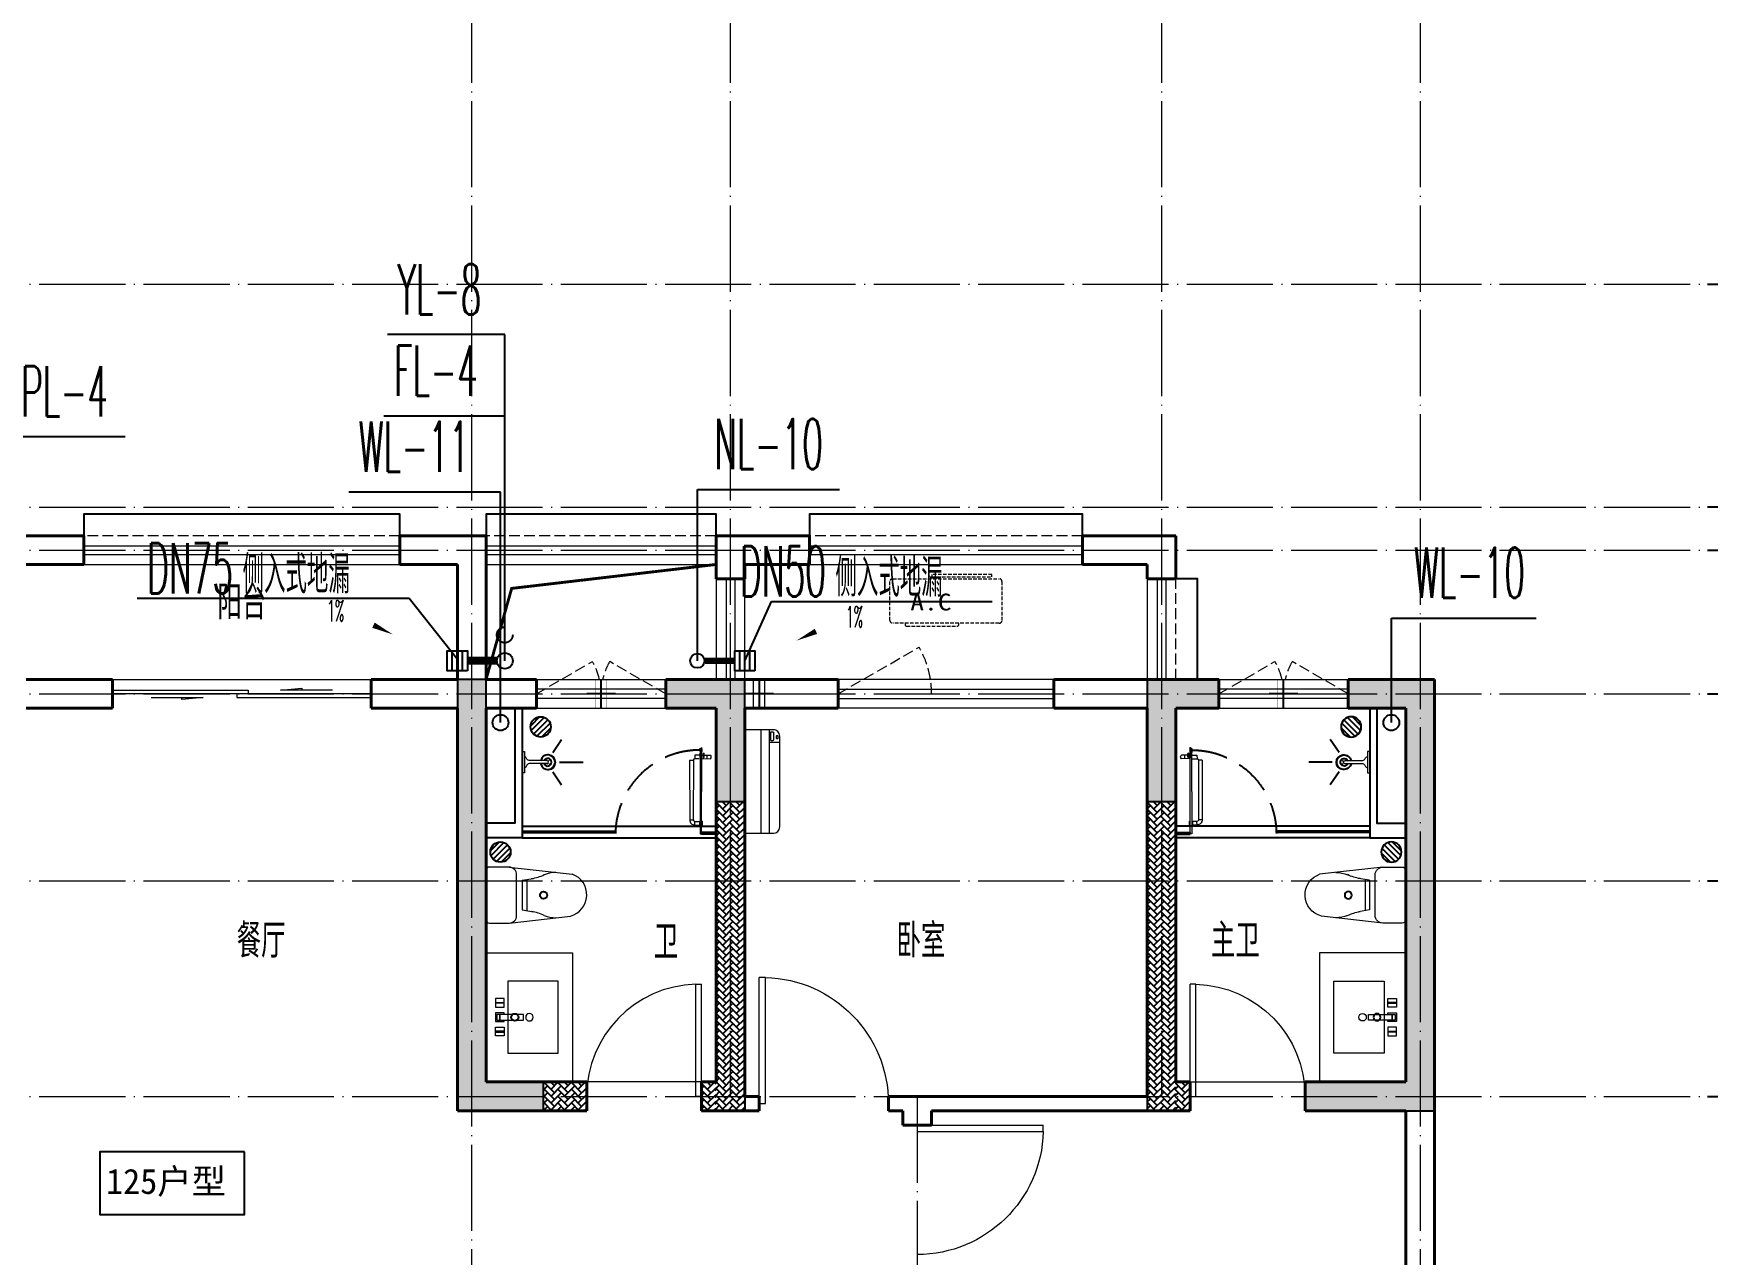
# Model space of a CAD drawing. Extents: x 27938 to 650306, y -92720 to 1524912.
# Drawn here: x 317267 to 328917, y 446832 to 455326 of the extents above; entities that cross this region are included whole.
import ezdxf

# ---------------------------------------------------------------- set-up
doc = ezdxf.new("R2010")
doc.units = 0
doc.header["$LTSCALE"] = 1000
doc.header["$MEASUREMENT"] = 0
doc.linetypes.add('DASH', pattern=[0.35, 0.25, -0.1])
doc.linetypes.add('DOTE', pattern=[2.42, 2, -0.2, 0.02, -0.2])
for name, color, linetype in [('AXIS', 3, 'Continuous'), ('COLUMN', 9, 'Continuous'), ('DIM_凝结', 3, 'Continuous'), ('DIM_废水', 3, 'Continuous'), ('DIM_污水', 3, 'Continuous'), ('DIM_雨水', 3, 'Continuous'), ('DIM_餐饮排水', 3, 'Continuous'), ('EQUIP_地漏', 7, 'Continuous'), ('EQUIP_污水', 7, 'Continuous'), ('IP-bath&kitchen-JOHNSON', 4, 'Continuous'), ('P-bath&kitchen-JOHNSON', 4, 'Continuous'), ('PIPE-凝结', 150, 'N'), ('PIPE-废水', 31, 'F'), ('PUB_TEXT', 4, 'Continuous'), ('TWT_LEAD', 3, 'Continuous'), ('VPIPE-凝结', 150, 'Continuous'), ('VPIPE-废水', 31, 'Continuous'), ('VPIPE-污水', 2, 'W'), ('VPIPE-雨水', 4, 'DASH'), ('保温', 6, 'Continuous'), ('机电标识类', 1, 'Continuous'), ('看线', 251, 'Continuous')]:
    doc.layers.add(name, color=color, linetype=linetype)
for name, color, linetype, lineweight in [('DOTE', 19, 'DOTE', 9), ('LVTRY', 1, 'Continuous', 13), ('PUB_HATCH', 8, 'Continuous', 9), ('WALL', 9, 'Continuous', 40), ('WINDOW', 8, 'Continuous', 15), ('平面-排水沟', 86, 'Continuous', 15), ('平面-栏杆', 135, 'Continuous', 15), ('平面-看线', 45, 'Continuous', 15), ('平面-空调室内机', 176, 'Continuous', 9), ('平面-空调预留孔', 173, 'Continuous', 15), ('空调', 76, 'Continuous', 13)]:
    doc.layers.add(name, color=color, linetype=linetype, lineweight=lineweight)
doc.styles.add('_TCH_DIM', font='SIMPLEX.shx', dxfattribs={"width": 0.6, "oblique": 10, "bigfont": 'hztxt.shx'})
doc.styles.add('_TCH_DIM_T3', font='SIMPLEX.shx', dxfattribs={"width": 0.494118, "bigfont": 'GBCBIG.shx'})
doc.styles.add('_TWT_SERIAL', font='simplex.shx', dxfattribs={"width": 0.6, "oblique": 10, "height": 3, "bigfont": 'aadri.shx'})
doc.styles.get("Standard").update_dxf_attribs({"font": 'gbenor.shx', "bigfont": 'gbcbig.shx'})
doc.styles.add('黑体', font='simhei.ttf')
doc.linetypes.add('F', pattern='A,3,-0.2,["F",Standard,S=0.25,R=0,X=-0.1,Y=-0.115],-0.2', length=3.4)
doc.linetypes.add('N', pattern='A,3,-0.2,["N",Standard,S=0.25,R=0,X=-0.1,Y=-0.115],-0.2', length=3.4)
doc.linetypes.add('W', pattern='A,3,-0.2,["W",Standard,S=0.25,R=0,X=-0.1,Y=-0.115],-0.2', length=3.4)
doc.dimstyles.new('_TCH_ARCH&&100', dxfattribs={"dimtxt": 297.5, "dimasz": 100, "dimexe": 250, "dimexo": 300, "dimgap": 126.25, "dimtad": 1, "dimdec": 0, "dimzin": 0, "dimdsep": 46, "dimtxsty": '_TCH_DIM_T3', "dimblk": 'ARCHTICK', "dimcen": 0.09, "dimclrt": 4, "dimazin": 2, "dimtfac": 1, "dimtdec": 0, "dimtix": 1, "dimtmove": 2, "dimatfit": 3, "dimfxl": 1, "dimtolj": 1, "dimtzin": 0, "dimarcsym": 0})

# ---------------------------------------------------------------- blocks, each defined once
blk = doc.blocks.new('rrrrrrrrrrrra')
at = {"color": 0}
for p, q in [((253, 484), (-87, 484)), ((-112, 459), (-112, 324)), ((278, 324), (278, 459)), ((-112, 324), (-64, -103)), ((-59, 271), (224, 271)), ((278, 324), (228, -116)), ((-21, 232), (-34, 154)), ((191, 200), (-26, 200)), ((186, 232), (-21, 232)), ((186, 232), (199, 154))]:
    blk.add_line(p, q, dxfattribs=at)
for centre, radius, start, end in [((-87, 459), 25, 90, 180), ((253, 459), 25, 0, 90), ((-59, 324), 53.3, 180, 270), ((224, 324), 53.3, 270, 0), ((-323, 210), 294, 333.5369, 351.4828), ((488, 210), 294, 188.5172, 206.4631), ((149, -3), 224, 158.5202, 180), ((16, -3), 224, 0, 21.4798), ((84, -64), 153, 195.0773, 340.1181)]:
    blk.add_arc(centre, radius, start, end, dxfattribs=at)
blk = doc.blocks.new('A$C1E0F638F')
at = {"color": 0}
for points in [[(500, 435), (500, 85), (0, 85), (0, 435)], [(270, 30), (230, 30), (230, 195), (270, 195)], [(120, 0), (180, 0), (180, 60), (120, 60)], [(147, 55), (153, 55), (153, 5), (147, 5)], [(230, 30), (270, 30), (270, 10), (230, 10)], [(380, 0), (320, 0), (320, 60), (380, 60)], [(353, 55), (347, 55), (347, 5), (353, 5)]]:
    blk.add_lwpolyline(points, close=True, dxfattribs=at)
blk.add_lwpolyline([(270, 60), (280, 60), (280, 0), (220, 0), (220, 60), (230, 60)], dxfattribs=at)
blk.add_circle((250, 236), 26, dxfattribs=at)
blk = doc.blocks.new('135')
blk.add_hatch(color=0).paths.add_polyline_path([(5, 2), (4, -1), (-5, 2), (-4, 5)])
at = {"color": 0}
for p, q in [((-6, 19), (-3, 19)), ((-3, 19), (-6, 19)), ((-6, 3), (5, -2)), ((-6, 3), (-5, 3)), ((-5, 11), (-5, 31)), ((5, 11), (-5, 11)), ((5, 10), (-5, 10)), ((-5, 3), (-4, 6)), ((-4, 6), (5, 2)), ((0, 0), (0, 39)), ((6, 19), (3, 19)), ((3, 19), (6, 19)), ((4, -1), (5, 2)), ((5, 11), (5, 32)), ((4, -1), (6, -2))]:
    blk.add_line(p, q, dxfattribs=at)
for centre, radius, start, end in [((6, 16), 13.5, 151.0147, 204.8403), ((13, 4), 20.5, 163.0924, 182.0012), ((-6, 4), 1, 184.2275, 248.4661), ((-5, 22), 0.5, 335.7643, 151.0147), ((4, 18), 9.42, 155.7643, 171.9773), ((9, 15), 14.6, 166.278, 198.0953), ((14, 4), 19.5, 163.7443, 182.5269), ((-5, 3), 0.5, 181.9385, 247.2597), ((5, 22), 0.5, 29.8425, 204.574), ((-6, 17), 11.7, 10.475, 24.574), ((-6, 15), 12.4, 338.6449, 16.0476), ((29, 7), 24, 172.9439, 199.2318), ((-6, 16), 13.4, 334.9111, 29.8425), ((26, 6), 20.6, 169.1454, 199.9526), ((6, -1), 1.17, 247.4597, 19.9526), ((6, -1), 0.5, 247.4597, 19.2318)]:
    blk.add_arc(centre, radius, start, end, dxfattribs=at)
blk.add_open_spline([(-5, 31), (-4, 31), (-2, 33), (1, 29), (3, 31), (5, 32)], degree=3, knots=[0, 0, 0, 0, 3.066329, 6.218313, 11.124135, 11.124135, 11.124135, 11.124135], dxfattribs=at)
blk = doc.blocks.new('SDFAWERAWER')
at = {"layer": 'LVTRY', "color": 0}
for p, q in [((593941, -1242210), (593784, -1242595)), ((593941, -1242210), (593965, -1242220)), ((593988, -1242191), (593978, -1242214)), ((594007, -1242226), (593978, -1242214)), ((594017, -1242203), (593988, -1242191)), ((594016, -1242220), (594027, -1242193)), ((594026, -1242204), (594018, -1242222)), ((594025, -1242211), (594021, -1242220)), ((594023, -1242211), (594030, -1242194)), ((594025, -1242211), (594031, -1242197)), ((594027, -1242193), (594033, -1242195)), ((594030, -1242194), (594031, -1242197)), ((594032, -1242197), (594033, -1242195)), ((594033, -1242195), (594034, -1242197)), ((594034, -1242198), (594034, -1242197)), ((594047, -1242201), (594036, -1242229)), ((594037, -1242211), (594088, -1242232)), ((594039, -1242230), (594045, -1242214)), ((594042, -1242228), (594051, -1242205)), ((594050, -1242202), (594043, -1242218)), ((594047, -1242201), (594050, -1242202)), ((594050, -1242202), (594051, -1242205)), ((593965, -1242220), (593807, -1242604)), ((594016, -1242220), (594022, -1242223)), ((594018, -1242222), (594021, -1242220)), ((594023, -1242221), (594022, -1242223)), ((594022, -1242223), (594024, -1242222)), ((594024, -1242221), (594024, -1242222)), ((594028, -1242234), (594078, -1242255)), ((594036, -1242229), (594039, -1242230)), ((594039, -1242230), (594042, -1242228)), ((594057, -1242246), (594067, -1242223)), ((593784, -1242595), (593807, -1242604)), ((593803, -1242641), (593813, -1242618)), ((593803, -1242641), (593833, -1242653)), ((593813, -1242618), (593842, -1242630)), ((593842, -1242630), (593833, -1242653)), ((593834, -1242656), (593833, -1242653)), ((593845, -1242629), (593834, -1242656)), ((593836, -1242657), (593834, -1242656)), ((593848, -1242630), (593836, -1242657)), ((593845, -1242629), (593842, -1242630)), ((593848, -1242630), (593845, -1242629)), ((593847, -1242662), (593858, -1242634)), ((593847, -1242662), (593850, -1242663)), ((593850, -1242663), (593861, -1242635)), ((593852, -1242662), (593862, -1242637)), ((593858, -1242634), (593861, -1242635)), ((593861, -1242635), (593862, -1242637))]:
    blk.add_line(p, q, dxfattribs=at)
blk.add_lwpolyline([(593823, -1242717), (594046, -1242174), (594037, -1242170), (593814, -1242713)], close=True, dxfattribs=at)
blk.add_arc((594075, -1242240), 15.3, 281.7932, 33.7019, dxfattribs=at)
for centre, major_axis, start_param, end_param in [((593974, -1242224), (3.93, 9.6), 0, 1.570796), ((593817, -1242608), (13.5, 33.1), 1.570796, 3.141593), ((593817, -1242608), (3.93, 9.6), 1.570796, 3.141593)]:
    blk.add_ellipse(centre, major_axis=major_axis, ratio=1, start_param=start_param, end_param=end_param, dxfattribs=at)
at = {"layer": 'P-bath&kitchen-JOHNSON', "color": 0, "linetype": 'DASH'}
blk.add_arc((593810, -1242714), 586, 67.5369, 157.1325, dxfattribs=at)
at = {"layer": 'LVTRY', "color": 8, "xscale": -1, "rotation": 157.7329157530927}
blk.add_blockref('135', (594045, -1242162), dxfattribs=at)
blk = doc.blocks.new('A$C5DCB2F21')
at = {"layer": 'IP-bath&kitchen-JOHNSON', "color": 0}
for p, q in [((-68, -213), (-158, -275)), ((68, -213), (158, -275)), ((0, -261), (0, -425))]:
    blk.add_line(p, q, dxfattribs=at)
for centre, major_axis, ratio, start_param, end_param in [((0, -179), (-51, 0), 0.990052, -1.36297, 4.504563), ((0, -178), (-26.8, 0), 0.994812, -1.167677, 4.309269)]:
    blk.add_ellipse(centre, major_axis=major_axis, ratio=ratio, start_param=start_param, end_param=end_param, dxfattribs=at)
at = {"layer": 'LVTRY', "color": 0}
for p, q in [((74, 0), (-74, 0)), ((-10, -174), (-10, -49)), ((11, -174), (11, -49))]:
    blk.add_line(p, q, dxfattribs=at)
blk.add_lwpolyline([(74, 0), (74, -16), (-74, -16), (-74, 0)], dxfattribs=at)
for points in [[(-26, -31, -0.364142), (-38, -16, -0.020495)], [(-10, -49, 0.214893), (-26, -31, 7.649644)], [(11, -49, -0.21439), (26, -31, -7.649644)], [(26, -31, 0.364142), (38, -16, 0.020495)]]:
    blk.add_lwpolyline(points, format="xyb", dxfattribs=at)
blk.add_arc((0, -174), 10.5, 180, 0, dxfattribs=at)
for centre, major_axis, ratio, start_param, end_param in [((0, -181), (53.6, 0), 0.987577, 1.76809, 7.656688), ((-12, -165), (0, 1.43), 0.85, -1.570796, 4.712389), ((-12, -189), (0, 1.43), 0.85, 4.712389, 10.995574), ((12, -165), (0, 1.43), 0.85, 4.712389, 10.995574), ((12, -189), (0, 1.43), 0.85, 4.712389, 10.995574)]:
    blk.add_ellipse(centre, major_axis=major_axis, ratio=ratio, start_param=start_param, end_param=end_param, dxfattribs=at)
blk = doc.blocks.new('GDGDRGDGRD')
at = {"layer": 'IP-bath&kitchen-JOHNSON', "color": 0}
for p, q in [((490533, 524228), (491883, 524228)), ((490533, 524193), (491183, 524193)), ((490533, 524183), (491183, 524183)), ((490533, 524148), (491883, 524148)), ((491183, 524183), (491183, 524193)), ((491883, 524183), (491783, 524183)), ((491783, 524173), (491783, 524183)), ((491883, 524173), (491783, 524173))]:
    blk.add_line(p, q, dxfattribs=at)
for points in [[(490533, 525048), (490533, 524148), (490283, 524148)], [(490483, 525048), (490483, 524248), (490283, 524248)]]:
    blk.add_lwpolyline(points, dxfattribs=at)
at = {"layer": 'LVTRY', "color": 0}
blk.add_lwpolyline([(490883, 522448), (490283, 522448), (490283, 523348), (490883, 523348)], close=True, dxfattribs=at)
at = {"layer": 'IP-bath&kitchen-JOHNSON', "color": 8}
for name, p, rotation in [('A$C5DCB2F21', (490533, 524673), 90.008488524447), ('SDFAWERAWER', (-528536, 1449334), 22.25976934310711)]:
    blk.add_blockref(name, p, dxfattribs=dict(at, rotation=rotation))
at = {"layer": 'LVTRY', "color": 8, "extrusion": (0, 0, -1), "xscale": -1, "zscale": -1, "rotation": 270}
blk.add_blockref('rrrrrrrrrrrra', (-490766, 523666), dxfattribs=at)
at = {"layer": 'LVTRY', "color": 8, "xscale": -1, "rotation": 270}
blk.add_blockref('A$C1E0F638F', (490347, 522649), dxfattribs=at)
blk = doc.blocks.new('FSFSFSFS')
at = {"layer": 'IP-bath&kitchen-JOHNSON', "color": 0}
for p, q in [((496432, 524228), (495082, 524228)), ((495082, 524183), (495182, 524183)), ((495082, 524173), (495182, 524173)), ((496432, 524148), (495082, 524148)), ((495182, 524173), (495182, 524183)), ((496432, 524193), (495782, 524193)), ((495782, 524183), (495782, 524193)), ((496432, 524183), (495782, 524183))]:
    blk.add_line(p, q, dxfattribs=at)
for points in [[(496432, 525048), (496432, 524148), (496682, 524148)], [(496482, 525048), (496482, 524248), (496682, 524248)]]:
    blk.add_lwpolyline(points, dxfattribs=at)
at = {"layer": 'LVTRY', "color": 0}
blk.add_lwpolyline([(496082, 522448), (496682, 522448), (496682, 523348), (496082, 523348)], close=True, dxfattribs=at)
at = {"layer": 'IP-bath&kitchen-JOHNSON', "color": 8, "xscale": -1}
for name, p, rotation in [('A$C5DCB2F21', (496432, 524673), 269.991511475553), ('SDFAWERAWER', (1515501, 1449334), 337.7402306568929)]:
    blk.add_blockref(name, p, dxfattribs=dict(at, rotation=rotation))
at = {"layer": 'LVTRY', "color": 8, "extrusion": (0, 0, -1), "zscale": -1, "rotation": 90.00000000000001}
blk.add_blockref('rrrrrrrrrrrra', (-496199, 523666), dxfattribs=at)
at = {"layer": 'LVTRY', "color": 8, "rotation": 90.00000000000001}
blk.add_blockref('A$C1E0F638F', (496617, 522649), dxfattribs=at)
blk = doc.blocks.new('FGDGDRGSDGDG')
at = {"layer": 'DOTE', "linetype": 'DOTE', "ltscale": 0.3}
for p, q in [((538382, 529998), (538382, 513948)), ((540182, 529998), (540182, 522348)), ((543182, 529998), (543182, 522348)), ((544982, 529998), (544982, 513948)), ((488182, 527998), (546982, 527998)), ((488182, 526448), (546982, 526448)), ((488182, 526148), (546982, 526148)), ((488182, 525148), (546982, 525148)), ((488182, 523848), (546982, 523848)), ((488182, 522348), (546982, 522348)), ((541482, 522348), (541482, 513948))]:
    blk.add_line(p, q, dxfattribs=at)
blk = doc.blocks.new('gdfgdgdgr')
at = {"layer": 'PUB_HATCH'}
for points in [[(525378, 529314), (525378, 526314), (525978, 526314), (525978, 526514), (525578, 526514), (525578, 529114), (525578, 529114), (525578, 529314)], [(526828, 529114), (527178, 529114), (527178, 528464), (527378, 528464), (527378, 529314), (526828, 529314)], [(530678, 529114), (530678, 529314), (530178, 529314), (530178, 528464), (530378, 528464), (530378, 529114)], [(532178, 529314), (531578, 529314), (531578, 529114), (531978, 529114), (531978, 526514), (531278, 526514), (531278, 526314), (532178, 526314)]]:
    blk.add_hatch(color=256, dxfattribs=at).paths.add_polyline_path(points)
at = {"layer": 'COLUMN', "color": 8}
for p, q in [((525378, 529314), (525378, 526314)), ((525578, 529314), (525378, 529314)), ((525578, 529114), (525578, 529314)), ((527378, 529314), (526828, 529314)), ((526828, 529314), (526828, 529114)), ((527378, 528464), (527378, 529314)), ((530678, 529314), (530178, 529314)), ((530178, 529314), (530178, 528464)), ((530678, 529114), (530678, 529314)), ((532178, 529314), (531578, 529314)), ((531578, 529314), (531578, 529114)), ((532178, 526314), (532178, 529314)), ((525578, 526514), (525578, 529114)), ((525578, 529114), (525578, 529114)), ((526828, 529114), (527178, 529114)), ((527178, 529114), (527178, 528464)), ((530378, 528464), (530378, 529114)), ((530378, 529114), (530678, 529114)), ((531578, 529114), (531978, 529114)), ((531978, 529114), (531978, 526514)), ((527178, 528464), (527378, 528464)), ((530178, 528464), (530378, 528464)), ((525978, 526514), (525578, 526514)), ((525978, 526314), (525978, 526514)), ((531978, 526514), (531278, 526514)), ((531278, 526514), (531278, 526314)), ((525378, 526314), (525978, 526314)), ((531278, 526314), (532178, 526314))]:
    blk.add_line(p, q, dxfattribs=at)
blk = doc.blocks.new('A$C001338C2')
at = {"color": 0}
for p, q in [((845, 304), (55, 304)), ((109, 215), (109, 304)), ((0, 249), (0, 22)), ((900, 22), (900, 249)), ((22, 0), (878, 0))]:
    blk.add_line(p, q, dxfattribs=at)
at = {"color": 0, "lineweight": 5}
for p, q in [((900, 215), (0, 215)), ((900, 143), (0, 143))]:
    blk.add_line(p, q, dxfattribs=at)
at = {"color": 0}
for points in [[(89, 226), (22, 226, -0.414214), (17, 232), (17, 243, -0.414214), (22, 249), (89, 249, -0.414214), (95, 243), (95, 232, -0.414214)], [(73, 275), (57, 275, -0.414214), (51, 281), (51, 283, -0.414214), (57, 289), (73, 289, -0.414214), (79, 283), (79, 281, -0.414214)]]:
    blk.add_lwpolyline(points, format="xyb", close=True, dxfattribs=at)
for centre, radius, start, end in [((55, 249), 55, 90, 180), ((845, 249), 55, 360, 90), ((22, 22), 22, 180, 270), ((878, 22), 22, 270, 360)]:
    blk.add_arc(centre, radius, start, end, dxfattribs=at)
blk = doc.blocks.new('dongkong')
at = {"color": 0}
blk.add_wipeout([(-603756, 210771), (-603756, 210571), (-603836, 210571), (-603836, 210771)], dxfattribs=at)
at = {"layer": '机电标识类', "color": 0, "linetype": 'DASH', "ltscale": 400}
for p, q in [((-603796, 210771), (-603796, 210571)), ((-603896, 210671), (-603696, 210671))]:
    blk.add_line(p, q, dxfattribs=at)
at = {"layer": '空调', "color": 0, "linetype": 'DASH', "const_width": 2}
blk.add_lwpolyline([(-603756, 210771), (-603756, 210571), (-603836, 210571), (-603836, 210771)], close=True, dxfattribs=at)
blk = doc.blocks.new('A$C263B1184')
at = {"layer": '保温', "linetype": 'ByBlock', "ltscale": 10}
h = blk.add_hatch(dxfattribs=at)
h.set_pattern_fill('AR-HBONE', color=251, scale=55)
h.set_pattern_definition([(45, (-1020960.394, -343310.663), (0, 47.4157523), [100.584, -33.528]), (135, (-1020936.686, -343286.955), (3e-15, 47.4157523), [100.584, -33.528])])
h.paths.add_polyline_path([(-11700, 6200), (-11700, 8350), (-11900, 8350), (-11900, 6200)])
h = blk.add_hatch(dxfattribs=at)
h.set_pattern_fill('AR-HBONE', color=251, scale=55)
h.set_pattern_definition([(45, (-1017960.394, -343310.663), (0, 47.4157523), [100.584, -33.528]), (135, (-1017936.686, -343286.955), (3e-15, 47.4157523), [100.584, -33.528])])
h.paths.add_polyline_path([(-8700, 6200), (-8700, 8350), (-8900, 8350), (-8900, 6200)])
h = blk.add_hatch(dxfattribs=at)
h.set_pattern_fill('AR-HBONE', color=251, scale=55)
h.set_pattern_definition([(45, (-1021060.394, -345260.66), (0, 47.4157523), [100.584, -33.528]), (135, (-1021036.686, -345236.954), (3e-15, 47.4157523), [100.584, -33.528])])
h.paths.add_polyline_path([(-11900, 6200), (-11900, 6400), (-12000, 6400), (-12000, 6200)])
h = blk.add_hatch(dxfattribs=at)
h.set_pattern_fill('AR-HBONE', color=251, scale=55)
h.set_pattern_definition([(45, (-1017760.394, -345260.66), (0, 47.4157523), [100.584, -33.528]), (135, (-1017736.686, -345236.954), (3e-15, 47.4157523), [100.584, -33.528])])
h.paths.add_polyline_path([(-8600, 6200), (-8600, 6400), (-8700, 6400), (-8700, 6200)])
h = blk.add_hatch(dxfattribs=at)
h.set_pattern_fill('AR-HBONE', color=251, scale=55)
h.set_pattern_definition([(45, (-1016860.394, -345260.66), (0, 47.4157523), [100.584, -33.528]), (135, (-1016836.686, -345236.954), (3e-15, 47.4157523), [100.584, -33.528])])
h.paths.add_polyline_path([(-7500, 6200), (-7500, 6400), (-7800, 6400), (-7800, 6200)])
at = {"layer": '保温', "color": 251, "linetype": 'ByBlock', "ltscale": 10}
for p, q in [((-11700, 6300), (-11700, 6200)), ((-8900, 6300), (-8900, 6200))]:
    blk.add_line(p, q, dxfattribs=at)
blk = doc.blocks.new('A$C12C278E8')
at = {"color": 8}
blk.add_wipeout([(18060, 0), (18060, -200), (18140, -200), (18140, 0)], dxfattribs=at)
at = {"layer": '机电标识类', "color": 8, "linetype": 'DASH', "ltscale": 400}
for p, q in [((18100, 0), (18100, -200)), ((18200, -100), (18000, -100))]:
    blk.add_line(p, q, dxfattribs=at)
at = {"layer": '空调', "color": 8, "linetype": 'DASH'}
blk.add_lwpolyline([(18060, 0), (18060, -200), (18140, -200), (18140, 0)], close=True, dxfattribs=at)
blk = doc.blocks.new('gsergvr')
at = {"layer": '平面-空调预留孔', "color": 0, "linetype": 'DASH', "ltscale": 0.1}
for p, q in [((34075, 17176), (34075, 17166)), ((34085, 17156), (34438, 17156)), ((34448, 17166), (34448, 17176))]:
    blk.add_line(p, q, dxfattribs=at)
blk.add_lwpolyline([(34729, 17176), (33989, 17176, -0.414214), (33969, 17196), (33969, 17466, -0.414214), (33989, 17486), (34729, 17486, -0.414214), (34749, 17466), (34749, 17196, -0.414214)], format="xyb", close=True, dxfattribs=at)
blk.add_lwpolyline([(34679, 17515), (34260, 17515), (34260, 17500), (34679, 17500)], close=True, dxfattribs=at)
for centre, start, end in [((34085, 17166), 180, 270), ((34438, 17166), 270, 0)]:
    blk.add_arc(centre, 10, start, end, dxfattribs=at)
at = {"layer": '平面-空调预留孔', "color": 0, "linetype": 'DASH', "ltscale": 0.1, "style": '黑体', "width": 1.2}
blk.add_text('A.C', height=117, dxfattribs=at).set_placement((34111, 17265))
blk = doc.blocks.new('rtyryrtyeeretee')
at = {"layer": '平面-空调预留孔', "color": 8}
blk.add_blockref('gsergvr', (635673, 326706), dxfattribs=at)
blk = doc.blocks.new('$TwtSys$00000137')
at = {"color": 7}
for p, q in [((-46.875, -93.75), (-46.875, 93.75)), ((0, -93.75), (0, 93.75)), ((46.875, -93.75), (46.875, 93.75))]:
    blk.add_line(p, q, dxfattribs=at)
blk.add_lwpolyline([(-93.75, -93.75), (93.75, -93.75), (93.75, 93.75), (-93.75, 93.75)], close=True, dxfattribs=at)
blk = doc.blocks.new('_ArchTick')
at = {"color": 0, "linetype": 'ByBlock', "const_width": 0.4}
blk.add_lwpolyline([(-0.5, -0.5), (0.5, 0.5)], dxfattribs=at)
blk = doc.blocks.new('*D841')
at = {"layer": 'AXIS', "color": 0, "lineweight": -2}
for p, q in [((329217, 447932), (331667, 447932)), ((331417, 445832), (331417, 447932)), ((329217, 445832), (331667, 445832))]:
    blk.add_line(p, q, dxfattribs=at)
at = {"layer": 'Defpoints', "color": 0}
for p in [(328917, 447932), (331417, 447932), (328917, 445832)]:
    blk.add_point(p, dxfattribs=at)
at = {"layer": 'AXIS', "color": 0, "lineweight": -2, "xscale": 100, "yscale": 100, "zscale": 100}
for p, rotation in [((331417, 447932), 90), ((331417, 445832), 270)]:
    blk.add_blockref('_ArchTick', p, dxfattribs=dict(at, rotation=rotation))
at = {"layer": 'AXIS', "color": 4, "insert": (331142, 446882), "char_height": 297.5, "attachment_point": 5, "rotation": 90, "style": '_TCH_DIM_T3'}
blk.add_mtext('\\A1;2100', dxfattribs=at)
blk = doc.blocks.new('*D842')
at = {"layer": 'AXIS', "color": 0, "lineweight": -2}
for p, q in [((329217, 449432), (331667, 449432)), ((331417, 447932), (331417, 449432)), ((329217, 447932), (331667, 447932))]:
    blk.add_line(p, q, dxfattribs=at)
at = {"layer": 'Defpoints', "color": 0}
for p in [(328917, 449432), (331417, 449432), (328917, 447932)]:
    blk.add_point(p, dxfattribs=at)
at = {"layer": 'AXIS', "color": 0, "lineweight": -2, "xscale": 100, "yscale": 100, "zscale": 100}
for p, rotation in [((331417, 449432), 90), ((331417, 447932), 270)]:
    blk.add_blockref('_ArchTick', p, dxfattribs=dict(at, rotation=rotation))
at = {"layer": 'AXIS', "color": 4, "insert": (331142, 448682), "char_height": 297.5, "attachment_point": 5, "rotation": 90, "style": '_TCH_DIM_T3'}
blk.add_mtext('\\A1;1500', dxfattribs=at)
blk = doc.blocks.new('*D843')
at = {"layer": 'AXIS', "color": 0, "lineweight": -2}
for p, q in [((329217, 450732), (331667, 450732)), ((331417, 449432), (331417, 450732)), ((329217, 449432), (331667, 449432))]:
    blk.add_line(p, q, dxfattribs=at)
at = {"layer": 'Defpoints', "color": 0}
for p in [(328917, 450732), (331417, 450732), (328917, 449432)]:
    blk.add_point(p, dxfattribs=at)
at = {"layer": 'AXIS', "color": 0, "lineweight": -2, "xscale": 100, "yscale": 100, "zscale": 100}
for p, rotation in [((331417, 450732), 90), ((331417, 449432), 270)]:
    blk.add_blockref('_ArchTick', p, dxfattribs=dict(at, rotation=rotation))
at = {"layer": 'AXIS', "color": 4, "insert": (331142, 450082), "char_height": 297.5, "attachment_point": 5, "rotation": 90, "style": '_TCH_DIM_T3'}
blk.add_mtext('\\A1;1300', dxfattribs=at)
blk = doc.blocks.new('*D844')
at = {"layer": 'AXIS', "color": 0, "lineweight": -2}
for p, q in [((329217, 451732), (331667, 451732)), ((331417, 450732), (331417, 451732)), ((329217, 450732), (331667, 450732))]:
    blk.add_line(p, q, dxfattribs=at)
at = {"layer": 'Defpoints', "color": 0}
for p in [(328917, 451732), (331417, 451732), (328917, 450732)]:
    blk.add_point(p, dxfattribs=at)
at = {"layer": 'AXIS', "color": 0, "lineweight": -2, "xscale": 100, "yscale": 100, "zscale": 100}
for p, rotation in [((331417, 451732), 90), ((331417, 450732), 270)]:
    blk.add_blockref('_ArchTick', p, dxfattribs=dict(at, rotation=rotation))
at = {"layer": 'AXIS', "color": 4, "insert": (331142, 451232), "char_height": 297.5, "attachment_point": 5, "rotation": 90, "style": '_TCH_DIM_T3'}
blk.add_mtext('\\A1;1000', dxfattribs=at)
blk = doc.blocks.new('*D845')
at = {"layer": 'AXIS', "color": 0, "lineweight": -2}
for p, q in [((331417, 452032), (331417, 452132)), ((329217, 452032), (331667, 452032)), ((331417, 451732), (331417, 452032)), ((329217, 451732), (331667, 451732)), ((331417, 451732), (331417, 451632))]:
    blk.add_line(p, q, dxfattribs=at)
at = {"layer": 'Defpoints', "color": 0}
for p in [(328917, 452032), (331417, 452032), (328917, 451732)]:
    blk.add_point(p, dxfattribs=at)
at = {"layer": 'AXIS', "color": 0, "lineweight": -2, "xscale": 100, "yscale": 100, "zscale": 100}
for p, rotation in [((331417, 452032), 270), ((331417, 451732), 90)]:
    blk.add_blockref('_ArchTick', p, dxfattribs=dict(at, rotation=rotation))
at = {"layer": 'AXIS', "color": 4, "insert": (331142, 451882), "char_height": 297.5, "attachment_point": 5, "rotation": 90, "style": '_TCH_DIM_T3'}
blk.add_mtext('\\A1;300', dxfattribs=at)
blk = doc.blocks.new('*D846')
at = {"layer": 'AXIS', "color": 0, "lineweight": -2}
for p, q in [((329217, 453582), (331667, 453582)), ((331417, 452032), (331417, 453582)), ((329217, 452032), (331667, 452032))]:
    blk.add_line(p, q, dxfattribs=at)
at = {"layer": 'Defpoints', "color": 0}
for p in [(328917, 453582), (331417, 453582), (328917, 452032)]:
    blk.add_point(p, dxfattribs=at)
at = {"layer": 'AXIS', "color": 0, "lineweight": -2, "xscale": 100, "yscale": 100, "zscale": 100}
for p, rotation in [((331417, 453582), 90), ((331417, 452032), 270)]:
    blk.add_blockref('_ArchTick', p, dxfattribs=dict(at, rotation=rotation))
at = {"layer": 'AXIS', "color": 4, "insert": (331142, 452807), "char_height": 297.5, "attachment_point": 5, "rotation": 90, "style": '_TCH_DIM_T3'}
blk.add_mtext('\\A1;1550', dxfattribs=at)
blk = doc.blocks.new('*D847')
at = {"layer": 'AXIS', "color": 0, "lineweight": -2}
for p, q in [((331417, 453682), (331417, 453782)), ((329217, 453682), (331667, 453682)), ((331417, 453582), (331417, 453682)), ((329217, 453582), (331667, 453582)), ((331417, 453582), (331417, 453482))]:
    blk.add_line(p, q, dxfattribs=at)
at = {"layer": 'Defpoints', "color": 0}
for p in [(328917, 453682), (331417, 453682), (328917, 453582)]:
    blk.add_point(p, dxfattribs=at)
at = {"layer": 'AXIS', "color": 0, "lineweight": -2, "xscale": 100, "yscale": 100, "zscale": 100}
for p, rotation in [((331417, 453682), 270), ((331417, 453582), 90)]:
    blk.add_blockref('_ArchTick', p, dxfattribs=dict(at, rotation=rotation))
at = {"layer": 'AXIS', "color": 4, "insert": (331142, 453957), "char_height": 297.5, "attachment_point": 5, "rotation": 90, "style": '_TCH_DIM_T3'}
blk.add_mtext('\\A1;100', dxfattribs=at)
blk = doc.blocks.new('*D848')
at = {"layer": 'AXIS', "color": 0, "lineweight": -2}
for p, q in [((329217, 453682), (332467, 453682)), ((332217, 441282), (332217, 453682)), ((329217, 441282), (332467, 441282))]:
    blk.add_line(p, q, dxfattribs=at)
at = {"layer": 'Defpoints', "color": 0}
for p in [(328917, 453682), (332217, 453682), (328917, 441282)]:
    blk.add_point(p, dxfattribs=at)
at = {"layer": 'AXIS', "color": 0, "lineweight": -2, "xscale": 100, "yscale": 100, "zscale": 100}
for p, rotation in [((332217, 453682), 90), ((332217, 441282), 270)]:
    blk.add_blockref('_ArchTick', p, dxfattribs=dict(at, rotation=rotation))
at = {"layer": 'AXIS', "color": 4, "insert": (331942, 447482), "char_height": 297.5, "attachment_point": 5, "rotation": 90, "style": '_TCH_DIM_T3'}
blk.add_mtext('\\A1;12400', dxfattribs=at)
blk = doc.blocks.new('$WINLIB2D$00000001')
at = {"color": 0}
for points in [[(-0.5, 0.5), (-0.5, -0.5)], [(-0.5, 0.5), (0.5, 0.5)], [(0.5, -0.5), (0.5, 0.5)], [(0.5, 0.1667), (-0.5, 0.1667)], [(0.5, -0.1667), (-0.5, -0.1667)], [(-0.5, -0.5), (0.5, -0.5)]]:
    blk.add_lwpolyline(points, dxfattribs=at)
blk = doc.blocks.new('$DorLib2D$00000001')
for p, q in [((0.45, 0.975), (0.5, 0.975)), ((0.45, 0), (0.45, 0.975)), ((0.5, 0), (0.5, 0.975)), ((0.5, 0), (0.45, 0))]:
    blk.add_line(p, q)
at = {"lineweight": 13}
blk.add_arc((0.475, 0), 0.975, 91.4693, 180, dxfattribs=at)
blk = doc.blocks.new('$DorLib2D$00000131')
at = {"color": 0, "linetype": 'Continuous'}
for p, q in [((0.15, 0.125), (0.2319, 0.1973)), ((0.2319, 0.1973), (0.2319, 0.125)), ((-0.5, 0.125), (-0.5, 0)), ((0.0192, 0.125), (-0.5, 0.125)), ((0.0192, 0), (0.0192, 0.125)), ((0.35, 0.125), (0.15, 0.125)), ((-0.5, 0), (0.0192, 0)), ((-0.024, 0), (0.5, 0)), ((-0.024, -0.125), (-0.024, 0)), ((0.5, 0), (0.5, -0.125)), ((-0.35, -0.125), (-0.15, -0.125)), ((-0.2319, -0.1973), (-0.2319, -0.125)), ((-0.15, -0.125), (-0.2319, -0.1973)), ((0.5, -0.125), (-0.024, -0.125))]:
    blk.add_line(p, q, dxfattribs=at)
blk = doc.blocks.new('$TwtSys$00000141')
for p, q in [((-141, 12), (-15, 138)), ((-141, 12), (-15, 138)), ((-131, -53), (53, 131)), ((-131, -53), (53, 131)), ((-100, -100), (100, 100)), ((-100, -100), (100, 100)), ((-49, -131), (131, 49)), ((-49, -131), (131, 49)), ((17, -138), (138, -17)), ((17, -138), (138, -17))]:
    blk.add_line(p, q)
blk.add_circle((0, 0), 141)
blk.add_circle((0, 0), 141)
blk = doc.blocks.new('$TwtSys$00000147')
blk.add_circle((0, 0, 0), 25)

msp = doc.modelspace()

# ---------------------------------------------------------------- linework, layer by layer
at = {"color": 8}
msp.add_lwpolyline([(318735, 447545.7), (317729, 447545.7), (317729, 447109.7), (318735, 447109.7)], close=True, dxfattribs=at)
at = {"layer": 'AXIS'}
for p, q in [((328916.6, 453582.1), (332916.6, 453582.1)), ((328916.6, 452032.1), (332916.6, 452032.1)), ((328916.6, 451732.1), (332916.6, 451732.1)), ((328916.6, 450732.1), (332916.6, 450732.1)), ((328916.6, 449432.1), (332916.6, 449432.1)), ((328916.6, 447932.1), (332916.6, 447932.1))]:
    msp.add_line(p, q, dxfattribs=at)
at = {"layer": 'DIM_凝结'}
for p, q in [((321886.9, 450962.1), (321886.9, 452154.7)), ((321886.9, 452154.7), (322876.4, 452154.7))]:
    msp.add_line(p, q, dxfattribs=at)
at = {"layer": 'DIM_废水'}
for p, q in [((320546.6, 452664.7), (319705.6, 452664.7)), ((320546.6, 450962.1), (320546.6, 452664.7))]:
    msp.add_line(p, q, dxfattribs=at)
at = {"layer": 'DIM_污水'}
for p, q in [((320516.6, 452136.1), (319461.3, 452136.1)), ((326716.6, 450532.1), (326716.6, 451259)), ((326716.6, 451259), (327723.5, 451259))]:
    msp.add_line(p, q, dxfattribs=at)
at = {"layer": 'DIM_雨水'}
for p, q in [((320546.6, 453230.8), (319729.8, 453230.8)), ((320546.6, 451142.1), (320546.6, 453230.8))]:
    msp.add_line(p, q, dxfattribs=at)
at = {"layer": 'DIM_餐饮排水'}
msp.add_line((316916.5, 452521.3), (317904.3, 452521.3), dxfattribs=at)
at = {"layer": 'PIPE-凝结', "const_width": 45}
msp.add_lwpolyline([(321936.9, 450962.1), (322146.8, 450962.1)], dxfattribs=at)
at = {"layer": 'PIPE-废水', "const_width": 55}
msp.add_lwpolyline([(320491.6, 450962.1), (320286.9, 450962.1)], dxfattribs=at)
at = {"layer": 'TWT_LEAD'}
for p, q in [((319881.1, 451396.1), (317987.9, 451396.1)), ((320216.6, 450971.6), (319881.1, 451396.1)), ((322216.8, 450962.1), (322403.1, 451373.4)), ((322403.1, 451373.4), (323938.9, 451373.4))]:
    msp.add_line(p, q, dxfattribs=at)
at = {"layer": 'VPIPE-凝结'}
msp.add_circle((321886.9, 450962.1), 50, dxfattribs=at)
at = {"layer": 'VPIPE-废水'}
msp.add_circle((320546.6, 450962.1), 55, dxfattribs=at)
at = {"layer": 'VPIPE-污水'}
msp.add_circle((326716.6, 450532.1), 55, dxfattribs=at)
at = {"layer": 'VPIPE-雨水'}
msp.add_circle((320546.6, 451142.1), 55, dxfattribs=at)
at = {"layer": 'WALL', "color": 8}
for p, q in [((317216.6, 451832.1), (317616.6, 451832.1)), ((317616.6, 451832.1), (317616.6, 451632.1)), ((319816.6, 451832.1), (320416.6, 451832.1)), ((319816.6, 451832.1), (319816.6, 451632.1)), ((322016.6, 451832.1), (322666.7, 451832.1)), ((322016.6, 451832.1), (322016.6, 451532.1)), ((322666.7, 451832.1), (322666.7, 451632.1)), ((324566.7, 451832.1), (325216.6, 451832.1)), ((324566.7, 451832.1), (324566.7, 451632.1)), ((325216.6, 451832.1), (325216.6, 451532.1)), ((317216.6, 451632.1), (317616.6, 451632.1)), ((319816.6, 451632.1), (320216.6, 451632.1)), ((322216.6, 451632.1), (322666.7, 451632.1)), ((322216.6, 451632.1), (322216.6, 451532.1)), ((324566.7, 451632.1), (325016.6, 451632.1)), ((325016.6, 451632.1), (325016.6, 451532.1)), ((322216.6, 451532.1), (322016.6, 451532.1)), ((325216.6, 451532.1), (325016.6, 451532.1)), ((322866.7, 450632.1), (322866.7, 450832.1)), ((325116.6, 450832.1), (324366.7, 450832.1)), ((324366.7, 450832.1), (324366.7, 450632.1)), ((325516.6, 450832.1), (325116.6, 450832.1)), ((325516.6, 450632.1), (325516.6, 450832.1)), ((327016.6, 450832.1), (326416.6, 450832.1)), ((326416.6, 450832.1), (326416.6, 450632.1)), ((327016.6, 450832.1), (327016.6, 447932.1)), ((324366.7, 450632.1), (325016.6, 450632.1)), ((325016.6, 450632.1), (325016.6, 447932.1)), ((325216.6, 450632.1), (325516.6, 450632.1)), ((325216.6, 450632.1), (325216.6, 448032.1)), ((326416.6, 450632.1), (326816.6, 450632.1)), ((326816.6, 450632.1), (326816.6, 448032.1)), ((321116.6, 448032.1), (320416.6, 448032.1)), ((321116.6, 447832.1), (321116.6, 448032.1)), ((322016.6, 448032.1), (321916.6, 448032.1)), ((321916.6, 448032.1), (321916.6, 447832.1)), ((325316.6, 448032.1), (325216.6, 448032.1)), ((325316.6, 447832.1), (325316.6, 448032.1)), ((326816.6, 448032.1), (326116.6, 448032.1)), ((326116.6, 448032.1), (326116.6, 447832.1)), ((320216.6, 447832.1), (321116.6, 447832.1)), ((321916.6, 447832.1), (322116.6, 447832.1)), ((322116.6, 447832.1), (322316.6, 447832.1)), ((322316.6, 447932.1), (322216.6, 447932.1)), ((322316.6, 447832.1), (322316.6, 447932.1)), ((323416.6, 447932.1), (323216.6, 447932.1)), ((323216.6, 447932.1), (323216.6, 447832.1)), ((323216.6, 447832.1), (323316.6, 447832.1)), ((323316.6, 447832.1), (323316.6, 447732.1)), ((323416.6, 447932.1), (325016.6, 447932.1)), ((323516.6, 447732.1), (323516.6, 447832.1)), ((323516.6, 447832.1), (325116.6, 447832.1)), ((325116.6, 447832.1), (325316.6, 447832.1)), ((326116.6, 447832.1), (326816.6, 447832.1)), ((326816.6, 447832.1), (326816.6, 442832.1)), ((327016.6, 447932.1), (327016.6, 442632.1)), ((323316.6, 447732.1), (323516.6, 447732.1))]:
    msp.add_line(p, q, dxfattribs=at)
at = {"layer": 'WINDOW'}
for p, q in [((321916.6, 448032.1), (321116.6, 448032.1)), ((325316.6, 448032.1), (326116.6, 448032.1))]:
    msp.add_line(p, q, dxfattribs=at)
at = {"layer": 'WINDOW', "color": 8, "linetype": 'DASH', "ltscale": 0.3}
for points in [[(322866.7, 450732.1), (323429.8, 451056.7, -0.1314846), (323516.7, 450732.1)], [(320766.6, 450732.1), (321156.3, 450957, -0.1316053), (321216.6, 450732.1)], [(321666.6, 450732.1), (321276.8, 450957, 0.1316053), (321216.6, 450732.1)], [(325516.6, 450732.1), (325906.3, 450957, -0.1316053), (325966.6, 450732.1)], [(326416.6, 450732.1), (326026.8, 450957, 0.1316053), (325966.6, 450732.1)]]:
    msp.add_lwpolyline(points, format="xyb", dxfattribs=at)
at = {"layer": '平面-排水沟', "color": 8}
for points in [[(319482.1, 451281.8, 0, 0, 0), (319768.2, 451145, 0, 40, 0), (319632.9, 451209.7, 0, 0, 0)], [(322862.7, 451238.9, 0, 0, 0), (322576.6, 451102.1, 0, 40, 0), (322712, 451166.8, 0, 0, 0)]]:
    msp.add_lwpolyline(points, format="xyseb", dxfattribs=at)
at = {"layer": '平面-栏杆', "color": 8}
for points in [[(317616.6, 451762.1), (319816.6, 451762.4)], [(317616.6, 451702.1), (319816.6, 451702.4)], [(320416.6, 451762.1), (322016.6, 451762.4)], [(320416.6, 451702.1), (322016.6, 451702.4)], [(322666.7, 451762.1), (324566.7, 451762.4)], [(322666.7, 451702.1), (324566.7, 451702.4)], [(322086.6, 451532.1), (322086.9, 450832.1)], [(322146.6, 451532.1), (322146.9, 450832.1)], [(325086.3, 451532.1), (325086.6, 450832.1)], [(325146.3, 451532.1), (325146.6, 450832.1)]]:
    msp.add_lwpolyline(points, dxfattribs=at)
at = {"layer": '平面-看线', "color": 8, "linetype": 'DASH', "ltscale": 0.3}
for p, q in [((319816.6, 451832.4), (317616.6, 451832.1)), ((322016.6, 451832.4), (320416.6, 451832.1)), ((324566.7, 451832.4), (322666.7, 451832.1)), ((325216.6, 450832.1), (325216.3, 451532.1))]:
    msp.add_line(p, q, dxfattribs=at)
at = {"layer": '平面-看线', "color": 8}
msp.add_line((322216.9, 450832.1), (322216.6, 451532.1), dxfattribs=at)
for points in [[(317616.6, 451632.1), (319816.6, 451632.4)], [(320416.6, 451632.1), (322016.6, 451632.4)], [(322666.7, 451632.1), (324566.7, 451632.4)], [(322016.6, 451532.1), (322016.9, 450832.1)], [(325016.3, 451532.1), (325016.6, 450832.1)]]:
    msp.add_lwpolyline(points, dxfattribs=at)
at = {"layer": '看线', "color": 8, "ltscale": 0.5}
for points in [[(319816.6, 451832.1), (319816.6, 451982.1), (317616.6, 451982.1), (317616.6, 451832.1)], [(322016.6, 451832.1), (322016.6, 451982.1), (320416.6, 451982.1), (320416.6, 451832.1)], [(324566.7, 451832.1), (324566.7, 451982.1), (322666.7, 451982.1), (322666.7, 451832.1)], [(325366.3, 450832.1), (325366.3, 451532.1), (325216.3, 451532.1)]]:
    msp.add_lwpolyline(points, dxfattribs=at)

# ---------------------------------------------------------------- block references
msp.add_blockref('FGDGDRGSDGDG', (-218065.9, -74416.4))
at = {"color": 8}
for name, p in [('gdfgdgdgr', (-205160.8, -78481.8)), ('rtyryrtyeeretee', (-346415.3, 107341.1))]:
    msp.add_blockref(name, p, dxfattribs=at)
at = {"color": 8, "xscale": -1}
for name in ['FSFSFSFS', 'GDGDRGDGRD']:
    msp.add_blockref(name, (817099, -74416.4), dxfattribs=at)
at = {"layer": 'EQUIP_地漏'}
for name, p, xscale, yscale, zscale in [('$TwtSys$00000137', (320216.6, 450962.1), -0.75, 0.75, 0.75), ('$TwtSys$00000137', (322216.9, 450962.1), -0.75, 0.75, 0.75), ('$TwtSys$00000141', (326436.5, 450502.1), 0.5, -0.5, 0.5), ('$TwtSys$00000141', (326716.6, 449631.8), 0.5, -0.5, 0.5)]:
    msp.add_blockref(name, p, dxfattribs=dict(at, xscale=xscale, yscale=yscale, zscale=zscale))
at = {"layer": 'EQUIP_地漏', "xscale": 0.5, "yscale": 0.5, "zscale": 0.5, "rotation": 180}
for p in [(320796.7, 450502.1), (320516.6, 449631.8)]:
    msp.add_blockref('$TwtSys$00000141', p, dxfattribs=at)
at = {"layer": 'EQUIP_污水'}
for p in [(320816.7, 449331.9), (320616.7, 448482.1)]:
    msp.add_blockref('$TwtSys$00000147', p, dxfattribs=at)
at = {"layer": 'EQUIP_污水', "yscale": -1, "rotation": 180}
for p in [(326416.5, 449331.9), (326616.5, 448482.1)]:
    msp.add_blockref('$TwtSys$00000147', p, dxfattribs=at)
at = {"layer": 'WINDOW'}
for name, p, xscale, yscale, zscale in [('$WINLIB2D$00000001', (323616.7, 450732.1), -1500, -200, -1500), ('$DorLib2D$00000001', (322766.6, 447882.1), -900, 900, -900), ('$DorLib2D$00000001', (325716.6, 447932.1), -800, 800, -800)]:
    msp.add_blockref(name, p, dxfattribs=dict(at, xscale=xscale, yscale=yscale, zscale=zscale))
for p, xscale, yscale, zscale, rotation in [((321516.6, 447932.1), -800, -800, -800, 179.9999999875269), ((323416.6, 447282.1), -900, 900, -900, 270)]:
    msp.add_blockref('$DorLib2D$00000001', p, dxfattribs=dict(at, xscale=xscale, yscale=yscale, zscale=zscale, rotation=rotation))
at = {"layer": '平面-空调预留孔', "color": 8, "xscale": 0.8000000000465648, "yscale": 0.8000000000465648, "zscale": 0.8000000000465648, "rotation": 270.0000002334302}
msp.add_blockref('A$C001338C2', (322216.7, 450482.4), dxfattribs=at)

# ---------------------------------------------------------------- texts
at = {"color": 8, "style": '黑体'}
msp.add_text('125户型', height=175, dxfattribs=at).set_placement((317771.3, 447253.5))
at = {"layer": 'DIM_凝结', "color": 7, "style": '_TWT_SERIAL', "width": 0.48}
msp.add_text('NL-10', height=350, dxfattribs=at).set_placement((322004.4, 452294.7))
at = {"layer": 'DIM_废水', "color": 7, "style": '_TWT_SERIAL', "width": 0.48}
msp.add_text('FL-4', height=350, dxfattribs=at).set_placement((319775.6, 452804.7))
at = {"layer": 'DIM_污水', "color": 7, "style": '_TWT_SERIAL', "width": 0.48}
for s, p in [('WL-11', (319531.3, 452276.1)), ('WL-10', (326875.5, 451399))]:
    msp.add_text(s, height=350, dxfattribs=at).set_placement(p)
at = {"layer": 'DIM_雨水', "color": 7, "style": '_TWT_SERIAL', "width": 0.48}
msp.add_text('YL-8', height=350, dxfattribs=at).set_placement((319799.8, 453370.8))
at = {"layer": 'DIM_餐饮排水', "color": 7, "style": '_TWT_SERIAL', "width": 0.48}
msp.add_text('PL-4', height=350, dxfattribs=at).set_placement((317180.6, 452661.3))
at = {"layer": 'PUB_TEXT', "color": 8}
for s, p in [('阳台', (318546.4, 451249.4)), ('餐厅', (318680.9, 448896.4)), ('卧室', (323273, 448896.4)), ('主卫', (325460, 448896.4))]:
    msp.add_text(s, height=236.31, dxfattribs=at).set_placement(p)
msp.add_text('卫', height=236.3, rotation=360, dxfattribs=at).set_placement((321584.2, 448887.4))
at = {"layer": 'TWT_LEAD', "color": 7, "style": '_TWT_SERIAL'}
for s, height, width, p in [('DN75', 350, 0.48, (318057.9, 451431.1)), ('侧入式地漏', 261.81, 0.6, (318721.9, 451431.1)), ('DN50', 350, 0.48, (322183.7, 451408.4)), ('侧入式地漏', 261.81, 0.6, (322847.7, 451408.4))]:
    msp.add_text(s, height=height, dxfattribs=dict(at, width=width)).set_placement(p)
at = {"layer": '平面-排水沟', "color": 8, "style": '_TCH_DIM', "width": 0.423529}
for p in [(319310.1, 451235.5), (322921.5, 451192.6)]:
    msp.add_text('1%', height=148.75, dxfattribs=at).set_placement(p)

# ---------------------------------------------------------------- dimensions: what is measured, and where the dimension line sits
at = {"layer": 'AXIS'}
dim = msp.add_linear_dim(base=(331416.6, 453682.1), p1=(328916.6, 453582.1), p2=(328916.6, 453682.1), angle=90, dimstyle='_TCH_ARCH&&100', dxfattribs=at)
dim.commit()
dim.dimension.update_dxf_attribs({"geometry": '*D847', "text_midpoint": (331141.6, 453957.1), "dimtype": 129})
for p1, p2, distance, picture, middle in [((328916.6, 441282.1), (328916.6, 453682.1), -3300, '*D848', (331941.6, 447482.1)), ((328916.6, 452032.1), (328916.6, 453582.1), -2500, '*D846', (331141.6, 452807.1)), ((328916.6, 451732.1), (328916.6, 452032.1), -2500, '*D845', (331141.6, 451882.1)), ((328916.6, 450732.1), (328916.6, 451732.1), -2500, '*D844', (331141.6, 451232.1)), ((328916.6, 449432.1), (328916.6, 450732.1), -2500, '*D843', (331141.6, 450082.1)), ((328916.6, 447932.1), (328916.6, 449432.1), -2500, '*D842', (331141.6, 448682.1)), ((328916.6, 445832.1), (328916.6, 447932.1), -2500, '*D841', (331141.6, 446882.1))]:
    dim = msp.add_aligned_dim(p1=p1, p2=p2, distance=distance, dimstyle='_TCH_ARCH&&100', dxfattribs=at)
    dim.commit()
    dim.dimension.update_dxf_attribs({"geometry": picture, "text_midpoint": middle})

# ---------------------------------------------------------------- next in the draw order: block references
at = {"layer": '平面-空调室内机', "color": 8, "ltscale": 0.3, "rotation": 180}
for p in [(-282579.5, 661402.9), (-277829.5, 661403)]:
    msp.add_blockref('dongkong', p, dxfattribs=at)

# ---------------------------------------------------------------- next in the draw order: block references
at = {"color": 8, "xscale": -1}
msp.add_blockref('A$C263B1184', (313316.6, 441632.1), dxfattribs=at)
at = {"layer": 'WINDOW', "xscale": 900, "yscale": -200, "zscale": 900}
msp.add_blockref('$WINLIB2D$00000001', (325966.6, 450732.1), dxfattribs=at)

# ---------------------------------------------------------------- next in the draw order: block references
at = {"color": 8}
msp.add_blockref('A$C12C278E8', (304216, 450832.1), dxfattribs=at)

# ---------------------------------------------------------------- next in the draw order: linework, layer by layer
at = {"color": 8, "const_width": 20}
msp.add_lwpolyline([(320416.3, 450832.1), (320594.5, 451465.5), (322016.6, 451632.1)], dxfattribs=at)
at = {"layer": 'DIM_污水'}
msp.add_line((320516.6, 450532.1), (320516.6, 452136.1), dxfattribs=at)
at = {"layer": 'VPIPE-污水'}
msp.add_circle((320516.6, 450532.1), 55, dxfattribs=at)
at = {"layer": 'WALL', "color": 8}
for p, q in [((320416.6, 451832.1), (320416.6, 450832.1)), ((320216.6, 451632.1), (320216.6, 450832.1)), ((317816.6, 450832.1), (317216.6, 450832.1)), ((317816.6, 450632.1), (317816.6, 450832.1)), ((320216.6, 450832.1), (319616.6, 450832.1)), ((319616.6, 450832.1), (319616.6, 450632.1)), ((320766.6, 450832.1), (320416.6, 450832.1)), ((320766.6, 450632.1), (320766.6, 450832.1)), ((322116.6, 450832.1), (321666.6, 450832.1)), ((321666.6, 450832.1), (321666.6, 450632.1)), ((322866.7, 450832.1), (322116.6, 450832.1)), ((317216.6, 450632.1), (317816.6, 450632.1)), ((319616.6, 450632.1), (320216.6, 450632.1)), ((320216.6, 450632.1), (320216.6, 447832.1)), ((320416.6, 450632.1), (320766.6, 450632.1)), ((320416.6, 450632.1), (320416.6, 448032.1)), ((321666.6, 450632.1), (322016.6, 450632.1)), ((322016.6, 450632.1), (322016.6, 448032.1)), ((322216.6, 450632.1), (322866.7, 450632.1)), ((322216.6, 450632.1), (322216.6, 447932.1))]:
    msp.add_line(p, q, dxfattribs=at)
at = {"layer": 'WINDOW'}
msp.add_line((317816.6, 450832.1), (319616.6, 450832.1), dxfattribs=at)

# ---------------------------------------------------------------- next in the draw order: block references
at = {"layer": 'WINDOW', "yscale": -200}
for name, p, xscale, zscale in [('$DorLib2D$00000131', (318716.6, 450732.1), -1800, -1800), ('$WINLIB2D$00000001', (321216.6, 450732.1), 900, 900)]:
    msp.add_blockref(name, p, dxfattribs=dict(at, xscale=xscale, zscale=zscale))

doc.saveas('drawing.dxf')
